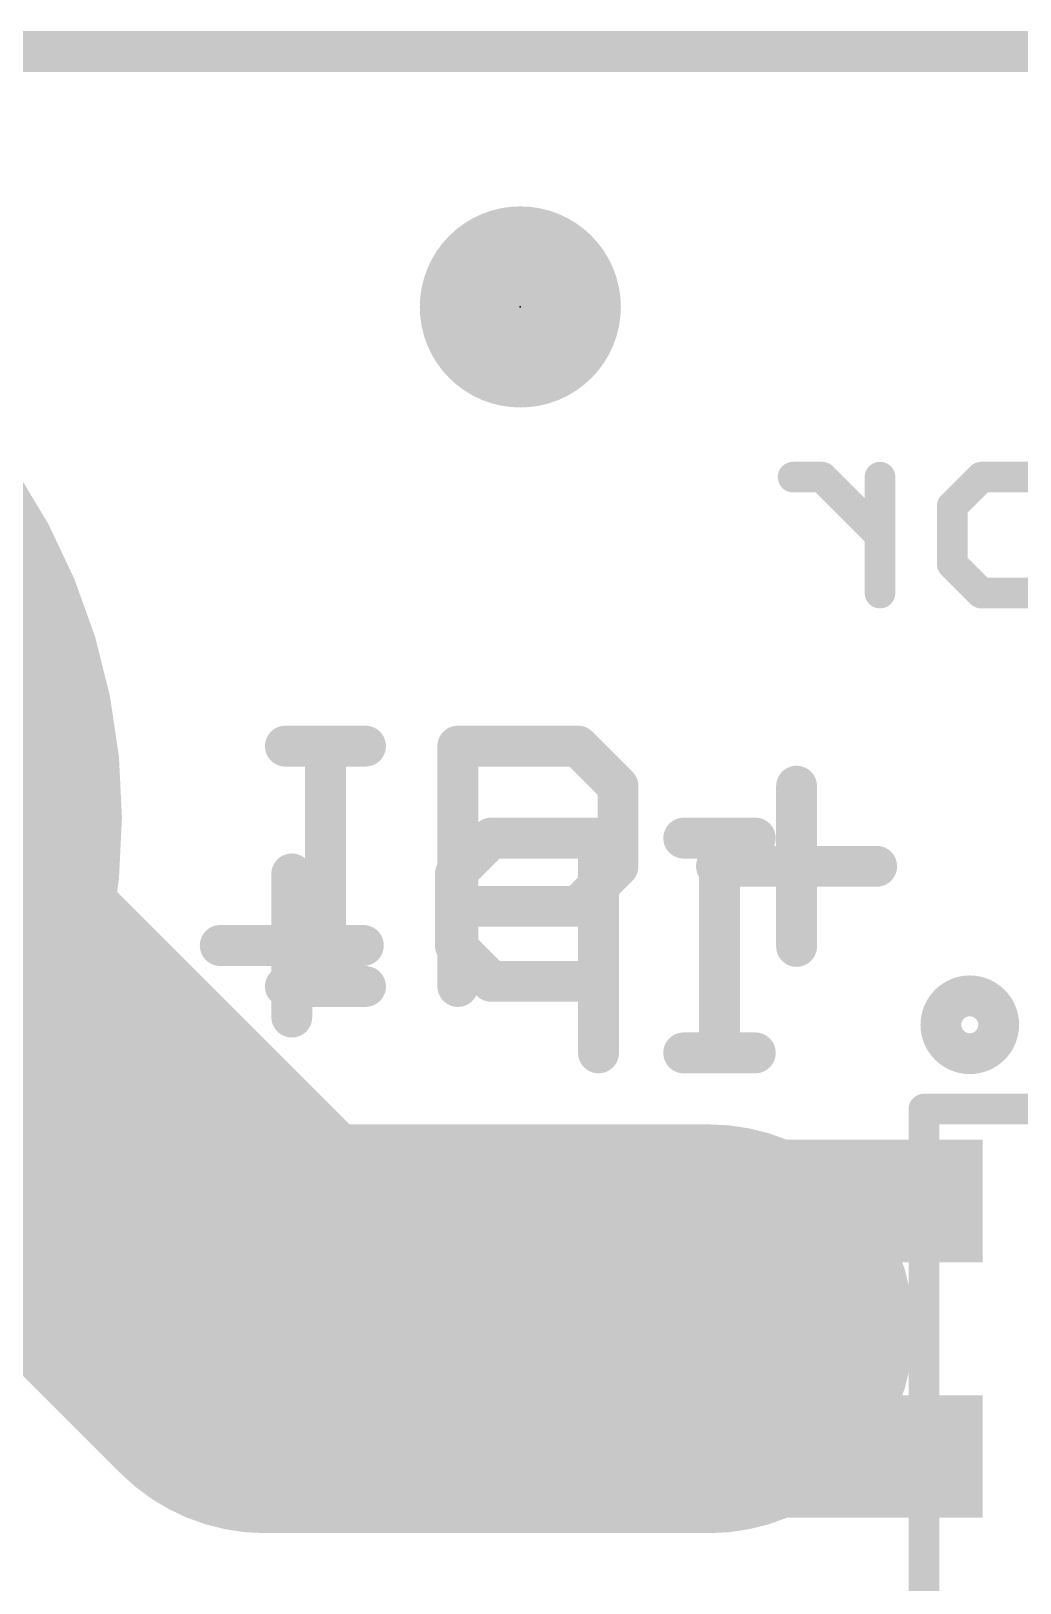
# Model space of a CAD drawing. Extents: x -33 to 74, y -16 to 15.
# Drawn here: x 6.46 to 11.37, y 7.63 to 15.34 of the extents above; entities that cross this region are included whole.
import ezdxf

# ---------------------------------------------------------------- set-up
doc = ezdxf.new("R2010")
doc.units = 0
for name, color, linetype in [('1', 12, 'CONTINUOUS'), ('16', 132, 'CONTINUOUS'), ('17', 110, 'CONTINUOUS'), ('20', 53, 'CONTINUOUS'), ('21', 41, 'CONTINUOUS'), ('22', 40, 'CONTINUOUS'), ('23', 53, 'CONTINUOUS'), ('24', 53, 'CONTINUOUS'), ('51', 53, 'CONTINUOUS')]:
    doc.layers.add(name, color=color, linetype=linetype)

# ---------------------------------------------------------------- blocks, each defined once
blk = doc.blocks.new('PIE')
at = {"const_width": 0.5}
blk.add_lwpolyline([(0, -0.25, 1), (0, 0.25, 1), (0, -0.25)], format="xyb", dxfattribs=at)
blk = doc.blocks.new('ROUNDP')
at = {"const_width": 0.5}
blk.add_lwpolyline([(0, -0.25, 1), (0, 0.25, 1), (0, -0.25)], format="xyb", dxfattribs=at)
blk = doc.blocks.new('RECT')
blk.add_solid([(-0.5, -0.5), (0.5, -0.5), (-0.5, 0.5), (0.5, 0.5)])

msp = doc.modelspace()

# ---------------------------------------------------------------- linework, layer by layer
at = {"layer": '1'}
for points, const_width in [([(7.62, 8.89), (5.08, 11.43)], 2.032), ([(7.62, 8.89), (8.89, 8.89)], 2.032), ([(8.89, 8.89), (9.8298, 8.89)], 2.032), ([(10.0838, 9.525), (10.0838, 9.144)], 0.254), ([(10.0838, 9.144), (9.8298, 8.89)], 0.254), ([(9.525, 8.255), (8.89, 8.89)], 0.254), ([(10.0838, 8.255), (9.525, 8.255)], 0.254)]:
    msp.add_lwpolyline(points, dxfattribs=dict(at, const_width=const_width))
for points, const_width in [([(7.62, 9.398, 1), (7.62, 8.382)], 1.016), ([(8.89, 9.398, 1), (8.89, 8.382)], 1.016), ([(8.89, 8.382, 1), (8.89, 9.398)], 1.016), ([(9.8298, 8.382, 1), (9.8298, 9.398)], 1.016), ([(7.2608, 8.5308, 1), (7.9792, 9.2492)], 1.016), ([(10.1473, 9.525, 1), (10.0203, 9.525)], 0.127), ([(10.1287, 9.0991, 1), (10.0389, 9.1889)], 0.127), ([(10.0203, 9.144, 1), (10.1473, 9.144)], 0.127), ([(8.9349, 8.9349, 1), (8.8451, 8.8451)], 0.127), ([(9.7849, 8.9349, 1), (9.8747, 8.8451)], 0.127), ([(9.525, 8.3185, 1), (9.525, 8.1915)], 0.127), ([(9.4801, 8.2101, 1), (9.5699, 8.2999)], 0.127), ([(10.0838, 8.1915, 1), (10.0838, 8.3185)], 0.127)]:
    msp.add_lwpolyline(points, format="xyb", dxfattribs=dict(at, const_width=const_width))
at = {"layer": '16', "const_width": 2.032}
msp.add_lwpolyline([(7.62, 8.89), (5.08, 11.43)], dxfattribs=at)
at = {"layer": '16', "const_width": 1.016}
msp.add_lwpolyline([(7.2608, 8.5308, 1), (7.9792, 9.2492)], format="xyb", dxfattribs=at)
at = {"layer": '20', "const_width": 0.2032}
msp.add_lwpolyline([(0, 15.24), (31.75, 15.24)], dxfattribs=at)
at = {"layer": '21'}
for points, const_width in [([(7.7216, 11.7866), (8.1199, 11.7866)], 0.2032), ([(7.9207, 10.5918), (7.9207, 11.7866)], 0.2032), ([(8.5792, 10.5918), (8.5792, 11.7866)], 0.2032), ([(8.5792, 11.7866), (9.1766, 11.7866)], 0.2032), ([(9.1766, 11.7866), (9.3757, 11.5875)], 0.2032), ([(9.3757, 11.5875), (9.3757, 11.1892)], 0.2032), ([(10.2638, 11.5875), (10.2638, 10.7909)], 0.2032), ([(9.3757, 11.1892), (9.1766, 10.9901)], 0.2032), ([(9.8655, 11.1892), (10.662, 11.1892)], 0.2032), ([(9.1766, 10.9901), (8.5792, 10.9901)], 0.2032), ([(7.7216, 10.5918), (8.1199, 10.5918)], 0.2032), ([(14.503, 9.982), (10.897, 9.982)], 0.1524)]:
    msp.add_lwpolyline(points, dxfattribs=dict(at, const_width=const_width))
for points, const_width in [([(7.7216, 11.8374, 1), (7.7216, 11.7358)], 0.1016), ([(7.9715, 11.7866, 1), (7.8699, 11.7866)], 0.1016), ([(8.1199, 11.7358, 1), (8.1199, 11.8374)], 0.1016), ([(8.63, 11.7866, 1), (8.5284, 11.7866)], 0.1016), ([(8.5792, 11.8374, 1), (8.5792, 11.7358)], 0.1016), ([(9.2125, 11.8225, 1), (9.1406, 11.7507)], 0.1016), ([(9.1766, 11.7358, 1), (9.1766, 11.8374)], 0.1016), ([(9.4265, 11.5875, 1), (9.3249, 11.5875)], 0.1016), ([(9.3398, 11.5516, 1), (9.4116, 11.6234)], 0.1016), ([(10.3146, 11.5875, 1), (10.213, 11.5875)], 0.1016), ([(9.4116, 11.1533, 1), (9.3398, 11.2251)], 0.1016), ([(9.8655, 11.24, 1), (9.8655, 11.1384)], 0.1016), ([(10.662, 11.1384, 1), (10.662, 11.24)], 0.1016), ([(9.3249, 11.1892, 1), (9.4265, 11.1892)], 0.1016), ([(8.5792, 11.0409, 1), (8.5792, 10.9393)], 0.1016), ([(9.1406, 11.026, 1), (9.2125, 10.9542)], 0.1016), ([(9.1766, 10.9393, 1), (9.1766, 11.0409)], 0.1016), ([(10.213, 10.7909, 1), (10.3146, 10.7909)], 0.1016), ([(7.7216, 10.6426, 1), (7.7216, 10.541)], 0.1016), ([(8.1199, 10.541, 1), (8.1199, 10.6426)], 0.1016), ([(7.8699, 10.5918, 1), (7.9715, 10.5918)], 0.1016), ([(8.5284, 10.5918, 1), (8.63, 10.5918)], 0.1016), ([(11.1252, 10.2577, 1), (11.1252, 10.5449, 1), (11.1252, 10.2577)], 0.2032), ([(10.897, 10.0201, 1), (10.897, 9.9439)], 0.0762)]:
    msp.add_lwpolyline(points, format="xyb", dxfattribs=dict(at, const_width=const_width))
at = {"layer": '22'}
for points, const_width in [([(10.3906, 13.1238), (10.2465, 13.1238)], 0.1524), ([(10.6787, 12.8357), (10.3906, 13.1238)], 0.1524), ([(10.6787, 12.5476), (10.6787, 13.1238)], 0.1524), ([(11.038, 12.9798), (11.182, 13.1238)], 0.1524), ([(11.182, 13.1238), (11.4701, 13.1238)], 0.1524), ([(11.038, 12.6917), (11.038, 12.9798)], 0.1524), ([(11.182, 12.5476), (11.038, 12.6917)], 0.1524), ([(11.4701, 12.5476), (11.182, 12.5476)], 0.1524), ([(8.7449, 11.3293), (8.567, 11.1514)], 0.2032), ([(9.2788, 11.3293), (8.7449, 11.3293)], 0.2032), ([(9.2788, 10.2616), (9.2788, 11.3293)], 0.2032), ([(10.0584, 11.3293), (9.7025, 11.3293)], 0.2032), ([(9.8804, 10.2616), (9.8804, 11.3293)], 0.2032), ([(7.7535, 11.1514), (7.7535, 10.4396)], 0.2032), ([(8.567, 11.1514), (8.567, 10.7955)], 0.2032), ([(8.1094, 10.7955), (7.3976, 10.7955)], 0.2032), ([(8.567, 10.7955), (8.7449, 10.6175)], 0.2032), ([(8.7449, 10.6175), (9.2788, 10.6175)], 0.2032), ([(10.0584, 10.2616), (9.7025, 10.2616)], 0.2032)]:
    msp.add_lwpolyline(points, dxfattribs=dict(at, const_width=const_width))
for points, const_width in [([(10.2465, 13.1619, 1), (10.2465, 13.0857)], 0.0762), ([(10.4175, 13.1508, 1), (10.3636, 13.0969)], 0.0762), ([(10.3906, 13.0857, 1), (10.3906, 13.1619)], 0.0762), ([(10.7168, 13.1238, 1), (10.6406, 13.1238)], 0.0762), ([(11.182, 13.1619, 1), (11.182, 13.0857)], 0.0762), ([(11.209, 13.0969, 1), (11.1551, 13.1508)], 0.0762), ([(11.011, 13.0067, 1), (11.0649, 12.9528)], 0.0762), ([(11.0761, 12.9798, 1), (10.9999, 12.9798)], 0.0762), ([(10.6517, 12.8088, 1), (10.7056, 12.8627)], 0.0762), ([(11.0649, 12.7186, 1), (11.011, 12.6647)], 0.0762), ([(10.9999, 12.6917, 1), (11.0761, 12.6917)], 0.0762), ([(10.6406, 12.5476, 1), (10.7168, 12.5476)], 0.0762), ([(11.182, 12.5857, 1), (11.182, 12.5095)], 0.0762), ([(11.1551, 12.5207, 1), (11.209, 12.5745)], 0.0762), ([(8.7449, 11.3801, 1), (8.7449, 11.2785)], 0.1016), ([(8.7809, 11.2934, 1), (8.709, 11.3652)], 0.1016), ([(9.3296, 11.3293, 1), (9.228, 11.3293)], 0.1016), ([(9.2788, 11.2785, 1), (9.2788, 11.3801)], 0.1016), ([(9.7025, 11.3801, 1), (9.7025, 11.2785)], 0.1016), ([(9.9313, 11.3293, 1), (9.8296, 11.3293)], 0.1016), ([(10.0584, 11.2785, 1), (10.0584, 11.3801)], 0.1016), ([(7.8043, 11.1514, 1), (7.7027, 11.1514)], 0.1016), ([(8.6178, 11.1514, 1), (8.5162, 11.1514)], 0.1016), ([(8.5311, 11.1873, 1), (8.6029, 11.1154)], 0.1016), ([(7.3976, 10.8463, 1), (7.3976, 10.7447)], 0.1016), ([(8.1094, 10.7447, 1), (8.1094, 10.8463)], 0.1016), ([(8.6029, 10.8314, 1), (8.5311, 10.7595)], 0.1016), ([(8.5162, 10.7955, 1), (8.6178, 10.7955)], 0.1016), ([(8.7449, 10.6683, 1), (8.7449, 10.5667)], 0.1016), ([(8.709, 10.5816, 1), (8.7809, 10.6534)], 0.1016), ([(9.2788, 10.5667, 1), (9.2788, 10.6683)], 0.1016), ([(7.7027, 10.4396, 1), (7.8043, 10.4396)], 0.1016), ([(9.7025, 10.3124, 1), (9.7025, 10.2108)], 0.1016), ([(10.0584, 10.2108, 1), (10.0584, 10.3124)], 0.1016), ([(9.228, 10.2616, 1), (9.3296, 10.2616)], 0.1016), ([(9.8296, 10.2616, 1), (9.9313, 10.2616)], 0.1016)]:
    msp.add_lwpolyline(points, format="xyb", dxfattribs=dict(at, const_width=const_width))
at = {"layer": '23'}
msp.add_point((8.89, 13.97), dxfattribs=at)
at = {"layer": '24'}
msp.add_point((8.89, 13.97), dxfattribs=at)
at = {"layer": '51', "const_width": 0.1524}
msp.add_lwpolyline([(10.897, 9.982), (10.897, 5.258)], dxfattribs=at)
at = {"layer": '51', "const_width": 0.0762}
msp.add_lwpolyline([(10.9351, 9.982, 1), (10.8589, 9.982)], format="xyb", dxfattribs=at)

# ---------------------------------------------------------------- block references
at = {"layer": '1'}
msp.add_blockref('PIE', (8.89, 13.97), dxfattribs=at)
at = {"layer": '1', "xscale": 0.6096, "yscale": 2.2098, "rotation": 270}
for p in [(10.0838, 9.525), (10.0838, 8.255)]:
    msp.add_blockref('RECT', p, dxfattribs=at)
at = {"layer": '16'}
msp.add_blockref('PIE', (8.89, 13.97), dxfattribs=at)
at = {"layer": '17', "xscale": 6.1976, "yscale": 6.1976}
msp.add_blockref('ROUNDP', (3.81, 11.43), dxfattribs=at)
msp.add_blockref('ROUNDP', (3.81, 11.43), dxfattribs=at)
at = {"layer": '17', "xscale": 1.8796, "yscale": 1.8796, "rotation": 180}
msp.add_blockref('ROUNDP', (7.62, 8.89), dxfattribs=at)
msp.add_blockref('ROUNDP', (7.62, 8.89), dxfattribs=at)
at = {"layer": '51'}
for p, xscale, yscale, rotation in [((10.3378, 9.525), 0.3556, 1.016, 270), ((7.62, 8.89), 0.508, 0.508, 90), ((10.3378, 8.255), 0.3556, 1.016, 270)]:
    msp.add_blockref('RECT', p, dxfattribs=dict(at, xscale=xscale, yscale=yscale, rotation=rotation))

doc.saveas('drawing.dxf')
